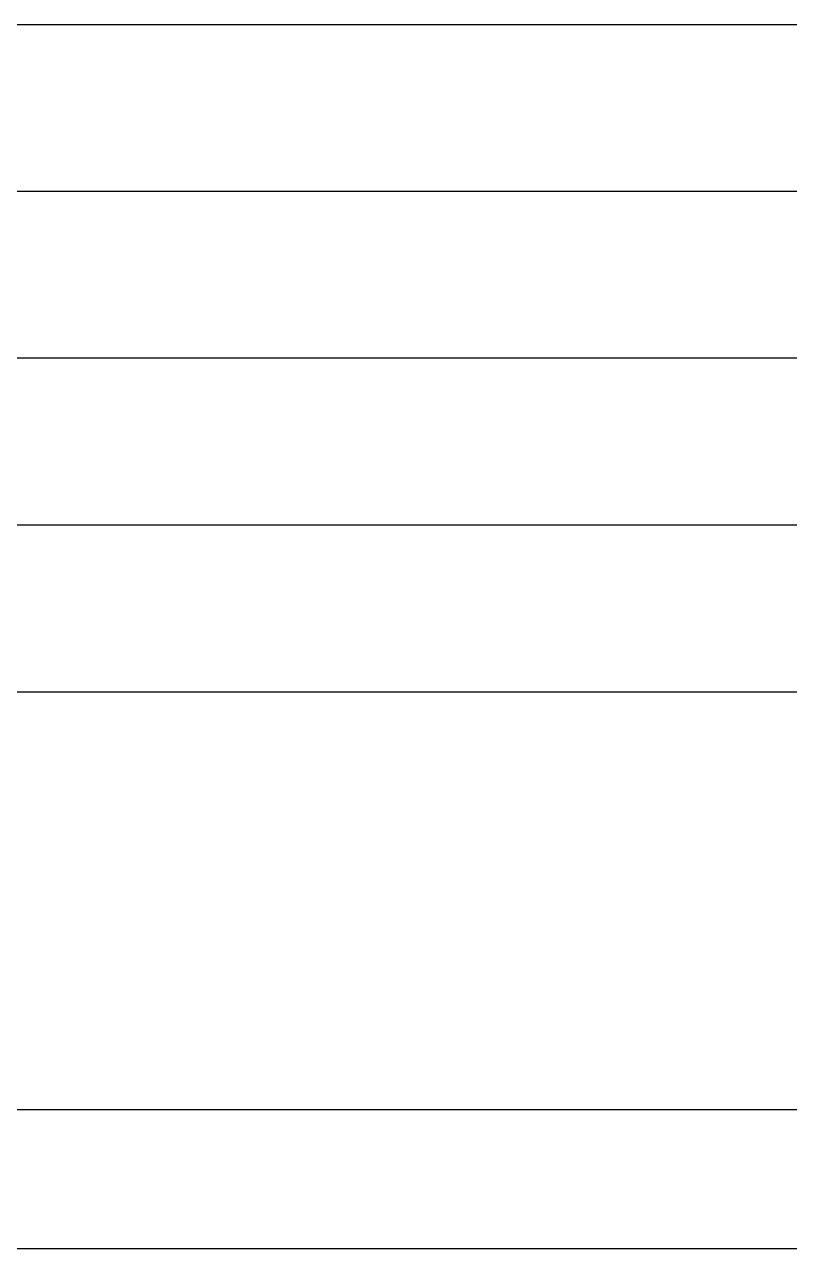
# Model space of a CAD drawing. Extents: x 0.1 to 49.5, y 17.6 to 52.5.
# Drawn here: x 28.23 to 31.47, y 17.63 to 22.8 of the extents above; entities that cross this region are included whole.
import ezdxf

# ---------------------------------------------------------------- set-up
doc = ezdxf.new("R2010")
doc.units = 0
doc.layers.get('0').update_dxf_attribs({"linetype": 'CONTINUOUS'})

msp = doc.modelspace()

# ---------------------------------------------------------------- linework, layer by layer
at = {"color": 7}
for points in [[(25.3906, 22.8004), (48.8899, 22.8004)], [(37.8454, 22.0954), (25.3906, 22.0954)], [(40.6652, 21.3905), (25.3906, 21.3905)], [(37.8454, 20.6855), (25.3906, 20.6855)], [(48.8899, 19.9805), (25.3906, 19.9805)], [(0.7165, 18.2181), (48.8899, 18.2181)], [(0.129, 17.6306), (49.4773, 17.6306)]]:
    msp.add_lwpolyline(points, dxfattribs=at)
at = {"color": 5, "const_width": 0.0000000783}
for points in [[(29.0118, 22.2717), (29.1336, 22.6242), (29.1788, 22.6242), (29.3087, 22.2717), (29.2608, 22.2717), (29.2238, 22.3784), (29.0912, 22.3784), (29.0563, 22.2717), (29.0118, 22.2717)], [(29.3493, 22.2717), (29.3493, 22.6242), (29.3913, 22.6242), (29.3913, 22.2717), (29.3493, 22.2717)], [(29.4511, 22.3849), (29.4907, 22.3888), (29.4934, 22.3722), (29.4977, 22.3577), (29.5037, 22.3454), (29.5119, 22.3348), (29.5225, 22.3257), (29.5357, 22.318), (29.5507, 22.3122), (29.5669, 22.3087), (29.5844, 22.3075), (29.5997, 22.3084), (29.6139, 22.311), (29.6268, 22.3154), (29.638, 22.3214), (29.6471, 22.3286), (29.6541, 22.3372), (29.6591, 22.3467), (29.6621, 22.3568), (29.6631, 22.3674), (29.6622, 22.378), (29.6593, 22.3876), (29.6545, 22.3963), (29.6475, 22.4042), (29.6379, 22.4111), (29.6259, 22.4171), (29.614, 22.4215), (29.5951, 22.4272), (29.5694, 22.4343), (29.5432, 22.442), (29.5228, 22.4493), (29.5082, 22.4563), (29.4943, 22.4659), (29.483, 22.4768), (29.4743, 22.4892), (29.4681, 22.5027), (29.4644, 22.5174), (29.4632, 22.533), (29.4647, 22.5504), (29.4692, 22.5671), (29.4768, 22.5829), (29.4873, 22.5972), (29.5006, 22.6089), (29.5166, 22.6182), (29.5347, 22.6248), (29.5541, 22.6288), (29.5748, 22.6302), (29.5974, 22.6288), (29.6182, 22.6246), (29.6371, 22.6176), (29.6536, 22.6078), (29.6674, 22.5954), (29.6785, 22.5804), (29.6867, 22.5633), (29.6919, 22.5448), (29.6941, 22.5249), (29.6538, 22.5215), (29.6499, 22.542), (29.6426, 22.5588), (29.6319, 22.572), (29.6174, 22.5815), (29.599, 22.5872), (29.5766, 22.5891), (29.5535, 22.5873), (29.535, 22.5822), (29.5211, 22.5736), (29.5114, 22.5625), (29.5056, 22.55), (29.5036, 22.5362), (29.505, 22.5243), (29.5091, 22.5138), (29.516, 22.5049), (29.5284, 22.4967), (29.5495, 22.4883), (29.5793, 22.4798), (29.6098, 22.4716), (29.6332, 22.4641), (29.6495, 22.4573), (29.6663, 22.447), (29.68, 22.435), (29.6904, 22.4214), (29.6977, 22.4061), (29.7021, 22.3894), (29.7036, 22.3712), (29.702, 22.3528), (29.6971, 22.3352), (29.6891, 22.3182), (29.678, 22.3028), (29.6641, 22.2899), (29.6474, 22.2795), (29.6286, 22.2718), (29.6082, 22.2672), (29.5863, 22.2657), (29.5591, 22.2672), (29.5351, 22.2719), (29.5141, 22.2796), (29.4961, 22.2905), (29.4809, 22.3045), (29.4685, 22.3216), (29.4592, 22.3411), (29.4534, 22.3622), (29.4511, 22.3849)], [(29.7681, 22.2717), (29.7681, 22.6242), (29.8101, 22.6242), (29.8101, 22.2717), (29.7681, 22.2717)], [(29.9916, 22.3647), (30.0306, 22.3705), (30.0361, 22.3483), (30.0437, 22.3306), (30.0534, 22.3175), (30.0649, 22.3085), (30.078, 22.3031), (30.0927, 22.3013), (30.11, 22.3036), (30.1255, 22.3107), (30.1391, 22.3224), (30.1496, 22.3376), (30.1559, 22.3551), (30.158, 22.3748), (30.1561, 22.3935), (30.1502, 22.4099), (30.1405, 22.424), (30.1278, 22.4348), (30.1129, 22.4412), (30.0959, 22.4434), (30.088, 22.4428), (30.0788, 22.4412), (30.0684, 22.4385), (30.0728, 22.4765), (30.0752, 22.4763), (30.0773, 22.4761), (30.079, 22.4761), (30.0951, 22.4777), (30.11, 22.4825), (30.1238, 22.4905), (30.1349, 22.5018), (30.1415, 22.5167), (30.1437, 22.535), (30.1421, 22.5499), (30.1373, 22.5631), (30.1292, 22.5744), (30.1186, 22.5831), (30.1062, 22.5883), (30.0918, 22.59), (30.0775, 22.5883), (30.0649, 22.583), (30.0539, 22.5742), (30.045, 22.5618), (30.0386, 22.5459), (30.0345, 22.5265), (29.9955, 22.5342), (30.0023, 22.5611), (30.0131, 22.5836), (30.028, 22.6017), (30.0462, 22.615), (30.0672, 22.623), (30.0909, 22.6256), (30.1078, 22.6242), (30.1237, 22.6201), (30.1388, 22.6132), (30.1522, 22.604), (30.1633, 22.5927), (30.1722, 22.5794), (30.1786, 22.5649), (30.1825, 22.5497), (30.1838, 22.534), (30.1826, 22.5192), (30.1789, 22.5054), (30.1727, 22.4924), (30.1642, 22.4808), (30.1533, 22.4708), (30.1401, 22.4626), (30.1574, 22.4561), (30.172, 22.4461), (30.1838, 22.4327), (30.1924, 22.4162), (30.1976, 22.3973), (30.1994, 22.3758), (30.196, 22.3466), (30.1859, 22.3205), (30.1691, 22.2975), (30.1471, 22.2797), (30.1216, 22.269), (30.0925, 22.2654), (30.0662, 22.2685), (30.0431, 22.2777), (30.0231, 22.2931), (30.0073, 22.3133), (29.9968, 22.3372), (29.9916, 22.3647)], [(30.2379, 22.4455), (30.2392, 22.4845), (30.243, 22.518), (30.2495, 22.5461), (30.2584, 22.5696), (30.2699, 22.5892), (30.2839, 22.6049), (30.3004, 22.6164), (30.3195, 22.6233), (30.3413, 22.6256), (30.3576, 22.6243), (30.3726, 22.6205), (30.3861, 22.6142), (30.3982, 22.6055), (30.4088, 22.5945), (30.4179, 22.5812), (30.4257, 22.5659), (30.4323, 22.5484), (30.4376, 22.5288), (30.4416, 22.5058), (30.444, 22.4781), (30.4448, 22.4455), (30.4435, 22.4068), (30.4397, 22.3734), (30.4333, 22.3454), (30.4244, 22.3219), (30.4129, 22.3023), (30.399, 22.2865), (30.3824, 22.2749), (30.3632, 22.268), (30.3413, 22.2657), (30.3129, 22.2697), (30.2889, 22.2819), (30.2693, 22.3022), (30.2518, 22.3377), (30.2414, 22.3855), (30.2379, 22.4455)], [(30.6092, 22.2717), (30.6092, 22.3561), (30.4716, 22.3561), (30.4716, 22.3957), (30.6164, 22.6242), (30.6482, 22.6242), (30.6482, 22.3957), (30.691, 22.3957), (30.691, 22.3561), (30.6482, 22.3561), (30.6482, 22.2717), (30.6092, 22.2717)], [(29.2109, 22.4164), (29.1777, 22.514), (29.1685, 22.5419), (29.161, 22.5663), (29.1552, 22.5871), (29.1506, 22.5646), (29.145, 22.5422), (29.1381, 22.5198), (29.1033, 22.4164), (29.2109, 22.4164)], [(30.2779, 22.4455), (30.2799, 22.3941), (30.286, 22.3556), (30.2962, 22.33), (30.3093, 22.314), (30.3244, 22.3044), (30.3413, 22.3013), (30.3583, 22.3045), (30.3733, 22.3141), (30.3864, 22.3301), (30.3966, 22.3558), (30.4027, 22.3942), (30.4047, 22.4455), (30.4027, 22.4971), (30.3966, 22.5356), (30.3864, 22.5612), (30.3732, 22.5771), (30.3581, 22.5866), (30.3409, 22.5898), (30.3242, 22.587), (30.3099, 22.5786), (30.298, 22.5645), (30.2869, 22.537), (30.2802, 22.4973), (30.2779, 22.4455)], [(30.6092, 22.5547), (30.5099, 22.3957), (30.6092, 22.3957), (30.6092, 22.5547)], [(29.0118, 20.8617), (29.1336, 21.2142), (29.1788, 21.2142), (29.3087, 20.8617), (29.2608, 20.8617), (29.2238, 20.9685), (29.0912, 20.9685), (29.0563, 20.8617), (29.0118, 20.8617)], [(29.3429, 20.8617), (29.3429, 21.2142), (29.4835, 21.2142), (29.5095, 21.2132), (29.531, 21.21), (29.548, 21.2047), (29.5617, 21.1968), (29.5735, 21.1856), (29.5833, 21.1712), (29.5906, 21.1546), (29.595, 21.1369), (29.5965, 21.118), (29.594, 21.0943), (29.5868, 21.0733), (29.5746, 21.0548), (29.5574, 21.0397), (29.5349, 21.0288), (29.5071, 21.0221), (29.5173, 21.0162), (29.5258, 21.0103), (29.5324, 21.0045), (29.5445, 20.991), (29.5561, 20.9754), (29.5673, 20.9577), (29.6224, 20.8617), (29.5696, 20.8617), (29.5277, 20.9351), (29.5161, 20.9546), (29.506, 20.9708), (29.4974, 20.9836), (29.4897, 20.9937), (29.4826, 21.0016), (29.4761, 21.0072), (29.4697, 21.0112), (29.4634, 21.0144), (29.4569, 21.0166), (29.4511, 21.0175), (29.4433, 21.0181), (29.4335, 21.0183), (29.3848, 21.0183), (29.3848, 20.8617), (29.3429, 20.8617)], [(29.6631, 20.8617), (29.6631, 21.2142), (29.8925, 21.2142), (29.8925, 21.1726), (29.7051, 21.1726), (29.7051, 21.0647), (29.8806, 21.0647), (29.8806, 21.0233), (29.7051, 21.0233), (29.7051, 20.9033), (29.8999, 20.9033), (29.8999, 20.8617), (29.6631, 20.8617)], [(29.9574, 20.8617), (29.9574, 21.2142), (30.0005, 21.2142), (30.1671, 20.9375), (30.1671, 21.2142), (30.2074, 21.2142), (30.2074, 20.8617), (30.1643, 20.8617), (29.9977, 21.1387), (29.9977, 20.8617), (29.9574, 20.8617)], [(30.2431, 20.8617), (30.3649, 21.2142), (30.4101, 21.2142), (30.54, 20.8617), (30.4921, 20.8617), (30.4551, 20.9685), (30.3225, 20.9685), (30.2877, 20.8617), (30.2431, 20.8617)], [(30.5735, 20.8617), (30.5735, 21.2142), (30.6828, 21.2142), (30.7055, 21.2137), (30.7243, 21.212), (30.7393, 21.2092), (30.7566, 21.2033), (30.7721, 21.1948), (30.7858, 21.1839), (30.8011, 21.1668), (30.8136, 21.1467), (30.8233, 21.1237), (30.8303, 21.0981), (30.8344, 21.0702), (30.8358, 21.0399), (30.8349, 21.0141), (30.832, 20.9904), (30.8273, 20.9687), (30.8212, 20.9492), (30.814, 20.9321), (30.8057, 20.9174), (30.7966, 20.9048), (30.787, 20.8941), (30.7768, 20.8854), (30.7656, 20.8783), (30.753, 20.8724), (30.7389, 20.8677), (30.7234, 20.8644), (30.7064, 20.8624), (30.688, 20.8617), (30.5735, 20.8617)], [(30.8808, 21.0334), (30.8855, 21.0877), (30.8996, 21.1335), (30.9232, 21.1708), (30.9542, 21.1984), (30.9907, 21.215), (31.0327, 21.2205), (31.061, 21.2179), (31.0874, 21.2101), (31.1119, 21.1971), (31.1336, 21.1796), (31.1515, 21.1579), (31.1657, 21.1321), (31.176, 21.1031), (31.1821, 21.0715), (31.1842, 21.0375), (31.182, 21.003), (31.1755, 20.971), (31.1647, 20.9416), (31.1499, 20.9156), (31.1315, 20.8943), (31.1095, 20.8775), (31.0851, 20.8654), (31.0594, 20.8581), (31.0325, 20.8557), (31.0037, 20.8584), (30.977, 20.8664), (30.9524, 20.8798), (30.9308, 20.8977), (30.913, 20.9196), (30.899, 20.9454), (30.8889, 20.9737), (30.8828, 21.003), (30.8808, 21.0334)], [(29.2109, 21.0065), (29.1777, 21.1041), (29.1685, 21.132), (29.161, 21.1563), (29.1552, 21.1772), (29.1506, 21.1546), (29.145, 21.1322), (29.1381, 21.1099), (29.1033, 21.0065), (29.2109, 21.0065)], [(29.4751, 21.0586), (29.4929, 21.0594), (29.5079, 21.0616), (29.5201, 21.0653), (29.53, 21.0706), (29.5383, 21.0776), (29.5448, 21.0864), (29.5494, 21.0964), (29.5523, 21.1069), (29.5532, 21.118), (29.5514, 21.1337), (29.5459, 21.1474), (29.5369, 21.1592), (29.5239, 21.1681), (29.5067, 21.1735), (29.4852, 21.1753), (29.3848, 21.1753), (29.3848, 21.0586), (29.4751, 21.0586)], [(30.4422, 21.0065), (30.4091, 21.1041), (30.3998, 21.132), (30.3923, 21.1563), (30.3865, 21.1772), (30.382, 21.1546), (30.3763, 21.1322), (30.3695, 21.1099), (30.3346, 21.0065), (30.4422, 21.0065)], [(30.6832, 20.9033), (30.7026, 20.904), (30.7191, 20.9062), (30.7325, 20.9098), (30.7436, 20.9147), (30.753, 20.9208), (30.7609, 20.9281), (30.7701, 20.9404), (30.7779, 20.9553), (30.7842, 20.9727), (30.7888, 20.9927), (30.7916, 21.0153), (30.7925, 21.0406), (30.7907, 21.0746), (30.7852, 21.103), (30.7762, 21.1256), (30.7645, 21.1432), (30.7513, 21.1565), (30.7365, 21.1654), (30.7229, 21.1694), (30.7048, 21.1718), (30.6821, 21.1726), (30.6155, 21.1726), (30.6155, 20.9033), (30.6832, 20.9033)], [(30.9241, 21.0327), (30.9275, 20.9932), (30.9378, 20.9597), (30.9549, 20.9323), (30.9772, 20.9119), (31.003, 20.8997), (31.0323, 20.8956), (31.062, 20.8997), (31.088, 20.9121), (31.1103, 20.9327), (31.1273, 20.9608), (31.1375, 20.9958), (31.1409, 21.0377), (31.1395, 21.0652), (31.1351, 21.0903), (31.1278, 21.1129), (31.1177, 21.1327), (31.105, 21.1493), (31.0895, 21.1626), (31.072, 21.1725), (31.0532, 21.1783), (31.0329, 21.1803), (31.0046, 21.1765), (30.979, 21.1652), (30.9562, 21.1463), (30.9384, 21.1185), (30.9276, 21.0807), (30.9241, 21.0327)], [(30.198, 18.9327), (30.2376, 18.9366), (30.2403, 18.92), (30.2447, 18.9055), (30.2507, 18.8932), (30.2588, 18.8826), (30.2695, 18.8735), (30.2826, 18.8658), (30.2977, 18.8599), (30.3139, 18.8565), (30.3313, 18.8553), (30.3467, 18.8562), (30.3609, 18.8588), (30.3737, 18.8632), (30.385, 18.8692), (30.3941, 18.8764), (30.4011, 18.885), (30.4061, 18.8945), (30.4091, 18.9046), (30.4101, 18.9152), (30.4091, 18.9258), (30.4062, 18.9354), (30.4014, 18.9441), (30.3944, 18.952), (30.3849, 18.9589), (30.3729, 18.9649), (30.3609, 18.9693), (30.3421, 18.975), (30.3164, 18.9821), (30.2902, 18.9898), (30.2698, 18.9971), (30.2552, 19.0041), (30.2413, 19.0137), (30.23, 19.0246), (30.2213, 19.037), (30.2151, 19.0505), (30.2114, 19.0652), (30.2101, 19.0808), (30.2117, 19.0982), (30.2162, 19.1149), (30.2238, 19.1307), (30.2343, 19.145), (30.2475, 19.1567), (30.2636, 19.166), (30.2817, 19.1726), (30.3011, 19.1766), (30.3218, 19.178), (30.3444, 19.1766), (30.3651, 19.1724), (30.384, 19.1654), (30.4006, 19.1556), (30.4144, 19.1432), (30.4255, 19.1282), (30.4336, 19.1111), (30.4388, 19.0926), (30.441, 19.0727), (30.4008, 19.0693), (30.3969, 19.0898), (30.3896, 19.1066), (30.3788, 19.1198), (30.3644, 19.1293), (30.3459, 19.135), (30.3235, 19.1369), (30.3004, 19.1351), (30.2819, 19.13), (30.268, 19.1213), (30.2584, 19.1103), (30.2525, 19.0978), (30.2506, 19.084), (30.252, 19.072), (30.2561, 19.0616), (30.2629, 19.0527), (30.2754, 19.0445), (30.2965, 19.0361), (30.3262, 19.0276), (30.3568, 19.0194), (30.3802, 19.0119), (30.3965, 19.0051), (30.4133, 18.9948), (30.427, 18.9828), (30.4374, 18.9691), (30.4447, 18.9539), (30.4491, 18.9372), (30.4506, 18.919), (30.449, 18.9006), (30.4441, 18.883), (30.4361, 18.866), (30.425, 18.8506), (30.4111, 18.8377), (30.3944, 18.8273), (30.3755, 18.8196), (30.3552, 18.815), (30.3333, 18.8135), (30.3061, 18.815), (30.2821, 18.8197), (30.2611, 18.8274), (30.2431, 18.8383), (30.2279, 18.8523), (30.2154, 18.8694), (30.2062, 18.8889), (30.2003, 18.91), (30.198, 18.9327)], [(30.4951, 18.9912), (30.4999, 19.0454), (30.514, 19.0912), (30.5376, 19.1286), (30.5686, 19.1561), (30.6051, 19.1727), (30.6471, 19.1782), (30.6754, 19.1756), (30.7018, 19.1678), (30.7263, 19.1549), (30.7479, 19.1373), (30.7658, 19.1156), (30.78, 19.0899), (30.7903, 19.0608), (30.7965, 19.0293), (30.7985, 18.9952), (30.7964, 18.9607), (30.7899, 18.9288), (30.7791, 18.8993), (30.7643, 18.8734), (30.7459, 18.852), (30.7239, 18.8352), (30.6994, 18.8231), (30.6738, 18.8159), (30.6468, 18.8135), (30.618, 18.8161), (30.5913, 18.8241), (30.5668, 18.8375), (30.5452, 18.8555), (30.5273, 18.8774), (30.5133, 18.9031), (30.5032, 18.9314), (30.4972, 18.9607), (30.4951, 18.9912)], [(30.5384, 18.9904), (30.5418, 18.951), (30.5521, 18.9175), (30.5693, 18.89), (30.5916, 18.8697), (30.6173, 18.8575), (30.6466, 18.8534), (30.6764, 18.8575), (30.7024, 18.8698), (30.7246, 18.8904), (30.7416, 18.9185), (30.7518, 18.9536), (30.7553, 18.9955), (30.7538, 19.023), (30.7494, 19.048), (30.7422, 19.0706), (30.7321, 19.0904), (30.7193, 19.107), (30.7039, 19.1204), (30.6864, 19.1302), (30.6675, 19.1361), (30.6473, 19.1381), (30.6189, 19.1343), (30.5934, 19.1229), (30.5706, 19.104), (30.5527, 19.0763), (30.542, 19.0384), (30.5384, 18.9904)], [(30.8526, 18.8195), (30.8526, 19.172), (30.9723, 19.172), (30.9917, 19.1716), (31.0078, 19.1705), (31.0206, 19.1686), (31.0353, 19.1648), (31.0484, 19.1594), (31.0597, 19.1521), (31.0696, 19.1429), (31.078, 19.1316), (31.0852, 19.1181), (31.0905, 19.103), (31.0937, 19.087), (31.0948, 19.07), (31.0919, 19.0416), (31.0833, 19.0162), (31.069, 18.9939), (31.0472, 18.9766), (31.0162, 18.9662), (30.976, 18.9628), (30.8946, 18.9628), (30.8946, 18.8195), (30.8526, 18.8195)], [(30.9766, 19.0044), (31.0011, 19.0062), (31.0204, 19.0119), (31.0344, 19.0212), (31.0439, 19.0339), (31.0496, 19.0497), (31.0515, 19.0686), (31.0504, 19.0826), (31.047, 19.0952), (31.0414, 19.1064), (31.034, 19.1158), (31.0252, 19.1227), (31.0149, 19.1272), (31.0059, 19.129), (30.9928, 19.13), (30.9758, 19.1304), (30.8946, 19.1304), (30.8946, 19.0044), (30.9766, 19.0044)], [(31.1355, 18.9912), (31.1402, 19.0454), (31.1543, 19.0912), (31.1779, 19.1286), (31.2089, 19.1561), (31.2454, 19.1727), (31.2874, 19.1782), (31.3157, 19.1756), (31.3421, 19.1678), (31.3666, 19.1549), (31.3882, 19.1373), (31.4062, 19.1156), (31.4204, 19.0899), (31.4306, 19.0608), (31.4368, 19.0293), (31.4389, 18.9952), (31.4367, 18.9607), (31.4302, 18.9288), (31.4194, 18.8993), (31.4046, 18.8734), (31.3862, 18.852), (31.3642, 18.8352), (31.3398, 18.8231), (31.3141, 18.8159), (31.2872, 18.8135), (31.2584, 18.8161), (31.2317, 18.8241), (31.2071, 18.8375), (31.1855, 18.8555), (31.1677, 18.8774), (31.1536, 18.9031), (31.1435, 18.9314), (31.1375, 18.9607), (31.1355, 18.9912)], [(31.1787, 18.9904), (31.1822, 18.951), (31.1924, 18.9175), (31.2096, 18.89), (31.2319, 18.8697), (31.2577, 18.8575), (31.2869, 18.8534), (31.3167, 18.8575), (31.3427, 18.8698), (31.365, 18.8904), (31.382, 18.9185), (31.3922, 18.9536), (31.3956, 18.9955), (31.3941, 19.023), (31.3898, 19.048), (31.3825, 19.0706), (31.3724, 19.0904), (31.3596, 19.107), (31.3442, 19.1204), (31.3267, 19.1302), (31.3078, 19.1361), (31.2876, 19.1381), (31.2593, 19.1343), (31.2337, 19.1229), (31.2109, 19.104), (31.193, 19.0763), (31.1823, 19.0384), (31.1787, 18.9904)]]:
    msp.add_lwpolyline(points, dxfattribs=at)
at = {"color": 7, "const_width": 0.0000000783}
for points in [[(28.2628, 19.6753), (28.2672, 19.7206), (28.2803, 19.7587), (28.3021, 19.7898), (28.3308, 19.8128), (28.3646, 19.8266), (28.4035, 19.8312), (28.4297, 19.8291), (28.4542, 19.8226), (28.4768, 19.8118), (28.4969, 19.7971), (28.5135, 19.7791), (28.5266, 19.7576), (28.5361, 19.7334), (28.5418, 19.7071), (28.5437, 19.6787), (28.5417, 19.65), (28.5357, 19.6233), (28.5257, 19.5988), (28.512, 19.5772), (28.495, 19.5594), (28.4746, 19.5454), (28.452, 19.5353), (28.4282, 19.5293), (28.4033, 19.5273), (28.3766, 19.5295), (28.3519, 19.5362), (28.3292, 19.5473), (28.3091, 19.5623), (28.2926, 19.5805), (28.2797, 19.602), (28.2703, 19.6256), (28.2647, 19.65), (28.2628, 19.6753)], [(28.5934, 19.5323), (28.5934, 19.826), (28.6333, 19.826), (28.7876, 19.5954), (28.7876, 19.826), (28.8249, 19.826), (28.8249, 19.5323), (28.785, 19.5323), (28.6307, 19.7631), (28.6307, 19.5323), (28.5934, 19.5323)], [(28.3029, 19.6747), (28.3061, 19.6418), (28.3156, 19.614), (28.3315, 19.5911), (28.3521, 19.5741), (28.376, 19.5639), (28.4031, 19.5605), (28.4306, 19.564), (28.4547, 19.5742), (28.4753, 19.5914), (28.4911, 19.6148), (28.5005, 19.644), (28.5037, 19.6789), (28.5023, 19.7018), (28.4983, 19.7227), (28.4916, 19.7416), (28.4822, 19.7581), (28.4704, 19.7719), (28.4561, 19.783), (28.4399, 19.7912), (28.4224, 19.7961), (28.4037, 19.7978), (28.3775, 19.7946), (28.3538, 19.7852), (28.3327, 19.7694), (28.3161, 19.7463), (28.3062, 19.7147), (28.3029, 19.6747)]]:
    msp.add_lwpolyline(points, dxfattribs=at)

doc.saveas('drawing.dxf')
